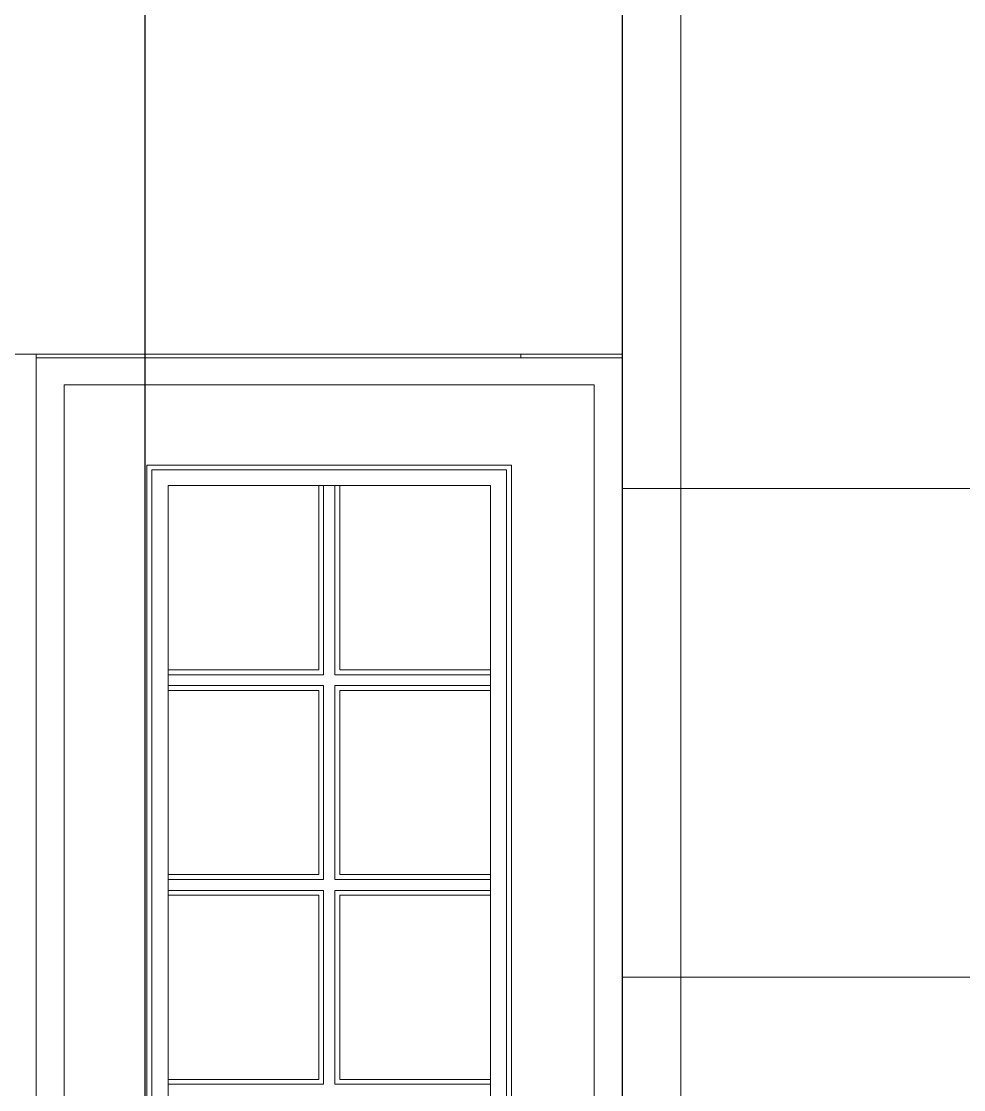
# Model space of a CAD drawing. Header units: inches. Extents: x -5096374 to -5070857, y -3259973 to -3243900.
# Drawn here: x -5078033.7 to -5077985.5, y -3259355.7 to -3259301.1 of the extents above; entities that cross this region are included whole.
import ezdxf

# ---------------------------------------------------------------- set-up
doc = ezdxf.new("R2010")
doc.units = ezdxf.units.IN
doc.header["$LTSCALE"] = 2
doc.header["$MEASUREMENT"] = 0
doc.linetypes.add('ACAD_ISO02W100', pattern=[15, 12, -3])
doc.layers.get('0').update_dxf_attribs({"linetype": 'CONTINUOUS'})
doc.layers.add('HATCH', color=60, linetype='ACAD_ISO02W100', lineweight=13)
doc.layers.add('window', color=4, linetype='CONTINUOUS', lineweight=13)

msp = doc.modelspace()

# ---------------------------------------------------------------- hatches: boundary and pattern name
at = {"layer": 'HATCH'}
h = msp.add_hatch(dxfattribs=at)
h.set_pattern_fill('ANSI37', color=256, scale=200, angle=45)
h.paths.add_polyline_path([(-5077859.972, -3259183.096), (-5077841.972, -3259183.096), (-5077841.972, -3259178.096), (-5077859.972, -3259178.096), (-5077859.972, -3259162.096), (-5078002.972, -3259162.096), (-5078002.972, -3259178.096), (-5078032.972, -3259178.096), (-5078032.972, -3259183.096), (-5078002.972, -3259183.096), (-5078002.972, -3259290.096), (-5078032.972, -3259290.096), (-5078032.972, -3259295.096), (-5078002.972, -3259295.096), (-5078002.972, -3259402.096), (-5077859.972, -3259402.096), (-5077859.972, -3259295.096), (-5077841.972, -3259295.096), (-5077841.972, -3259290.096), (-5077859.972, -3259290.096)])

# ---------------------------------------------------------------- linework, layer by layer
at = {"ltscale": 0.5}
msp.add_line((-5078002.972, -3259402.096), (-5078002.972, -3259295.096), dxfattribs=at)
msp.add_xline((-5078027.392, -3256928.327), (0, 1), dxfattribs=at)
at = {"layer": 'window'}
for p, q in [((-5078086.972, -3259318.096), (-5078002.972, -3259318.096)), ((-5078032.972, -3259318.281), (-5078032.972, -3259318.096)), ((-5078032.972, -3259318.281), (-5078032.972, -3259402.096)), ((-5078002.972, -3259318.281), (-5078032.972, -3259318.281)), ((-5078008.164, -3259318.281), (-5078008.164, -3259318.096)), ((-5078002.972, -3259402.096), (-5078002.972, -3259318.096)), ((-5078031.526, -3259319.678), (-5078004.418, -3259319.678)), ((-5078031.526, -3259319.678), (-5078031.526, -3259400.65)), ((-5078004.418, -3259400.65), (-5078004.418, -3259319.678)), ((-5078027.296, -3259323.782), (-5078027.296, -3259396.42)), ((-5078027.296, -3259323.782), (-5078008.648, -3259323.782)), ((-5078008.648, -3259396.42), (-5078008.648, -3259323.782)), ((-5078027.044, -3259324.026), (-5078008.9, -3259324.026)), ((-5078027.044, -3259396.168), (-5078027.044, -3259324.026)), ((-5078008.9, -3259324.026), (-5078008.9, -3259396.168)), ((-5078026.216, -3259395.34), (-5078026.216, -3259324.829)), ((-5078026.216, -3259324.829), (-5078009.728, -3259324.829)), ((-5078018.512, -3259324.829), (-5078018.512, -3259334.259)), ((-5078018.26, -3259324.829), (-5078018.26, -3259334.503)), ((-5078017.684, -3259334.503), (-5078017.684, -3259324.829)), ((-5078017.432, -3259324.829), (-5078017.432, -3259334.259)), ((-5078009.728, -3259395.34), (-5078009.728, -3259324.829)), ((-5078026.216, -3259334.259), (-5078018.512, -3259334.259)), ((-5078018.26, -3259334.503), (-5078026.216, -3259334.503)), ((-5078009.728, -3259334.503), (-5078017.684, -3259334.503)), ((-5078017.432, -3259334.259), (-5078009.728, -3259334.259)), ((-5078026.216, -3259335.062), (-5078018.26, -3259335.062)), ((-5078018.26, -3259335.062), (-5078018.26, -3259344.98)), ((-5078017.684, -3259344.98), (-5078017.684, -3259335.062)), ((-5078017.684, -3259335.062), (-5078009.728, -3259335.062)), ((-5078026.216, -3259335.306), (-5078018.512, -3259335.306)), ((-5078018.512, -3259335.306), (-5078018.512, -3259344.735)), ((-5078017.432, -3259335.306), (-5078017.432, -3259344.735)), ((-5078017.432, -3259335.306), (-5078009.728, -3259335.306)), ((-5078026.216, -3259344.735), (-5078018.512, -3259344.735)), ((-5078018.26, -3259344.98), (-5078026.216, -3259344.98)), ((-5078009.728, -3259344.98), (-5078017.684, -3259344.98)), ((-5078017.432, -3259344.735), (-5078009.728, -3259344.735)), ((-5078026.216, -3259345.539), (-5078018.26, -3259345.539)), ((-5078018.26, -3259345.539), (-5078018.26, -3259355.457)), ((-5078017.684, -3259355.457), (-5078017.684, -3259345.539)), ((-5078017.684, -3259345.539), (-5078009.728, -3259345.539)), ((-5078026.216, -3259345.783), (-5078018.512, -3259345.783)), ((-5078018.512, -3259345.783), (-5078018.512, -3259355.212)), ((-5078017.432, -3259345.783), (-5078017.432, -3259355.212)), ((-5078017.432, -3259345.783), (-5078009.728, -3259345.783)), ((-5078026.216, -3259355.212), (-5078018.512, -3259355.212)), ((-5078018.26, -3259355.457), (-5078026.216, -3259355.457)), ((-5078009.728, -3259355.457), (-5078017.684, -3259355.457)), ((-5078017.432, -3259355.212), (-5078009.728, -3259355.212))]:
    msp.add_line(p, q, dxfattribs=at)

doc.saveas('drawing.dxf')
